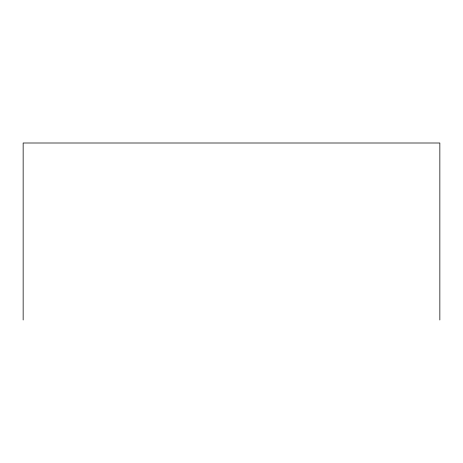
<?xml version="1.0" encoding="UTF-8"?>
<svg xmlns="http://www.w3.org/2000/svg" width="463" height="463" viewBox="0 0 463 463"><rect width="100%" height="100%" fill="white"/><g stroke="black" fill="none" stroke-linecap="round" stroke-linejoin="round"><path stroke-width="0.69" d="M439.85 319.997L439.85 143.003L23.15 143.003L23.15 319.997"/></g></svg>
